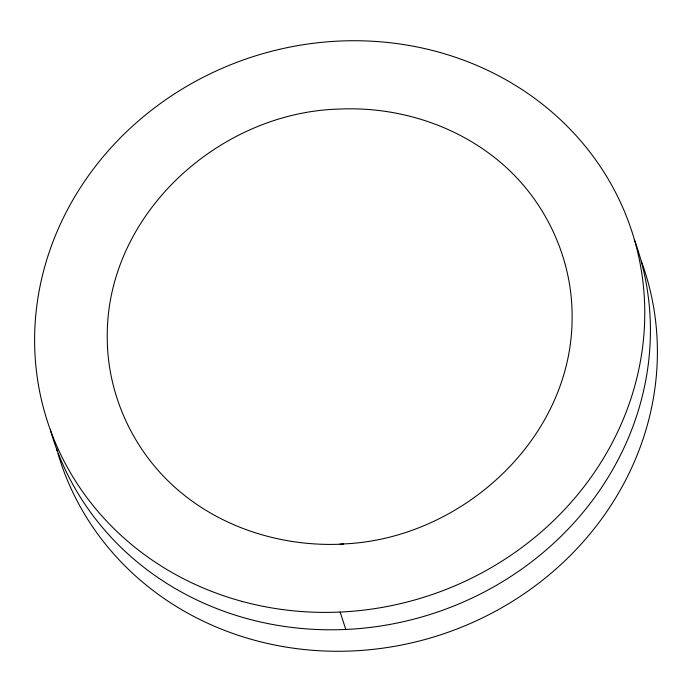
<?xml version="1.0" encoding="UTF-8"?>
<svg xmlns="http://www.w3.org/2000/svg" width="692" height="692" viewBox="0 0 692 692"><rect width="100%" height="100%" fill="white"/><g stroke="black" fill="none" stroke-linecap="round" stroke-linejoin="round"><path stroke-width="1.04" d="M343.613 543.739L343.595 544.068C283.175 547.268 221.137 528.333 175.578 487.886C132.907 450.172 107.217 394.241 107.251 337.212C106.187 214.174 219.511 112.199 339.331 109.059C398.609 106.369 459.125 125.702 503.793 165.232C546.455 202.955 572.154 258.877 572.111 315.915C573.184 438.944 459.86 540.919 340.031 544.068M340.144 612.048L345.792 629.452M641.311 261.109A307.274 283.478 -18 0 1 441.314 634.581A307.274 283.478 -18 0 1 57.946 453.519M57.349 451.461A307.274 283.478 -18 0 1 56.484 448.364M634.33 239.631A307.274 283.478 -18 0 1 433.235 613.467A307.274 283.478 -18 0 1 50.369 429.983M242.053 601.391A307.274 283.478 -18 0 0 638.82 257.156A307.274 283.478 -18 0 0 138.184 121.135A307.274 283.478 -18 0 0 242.053 601.391"/></g></svg>
